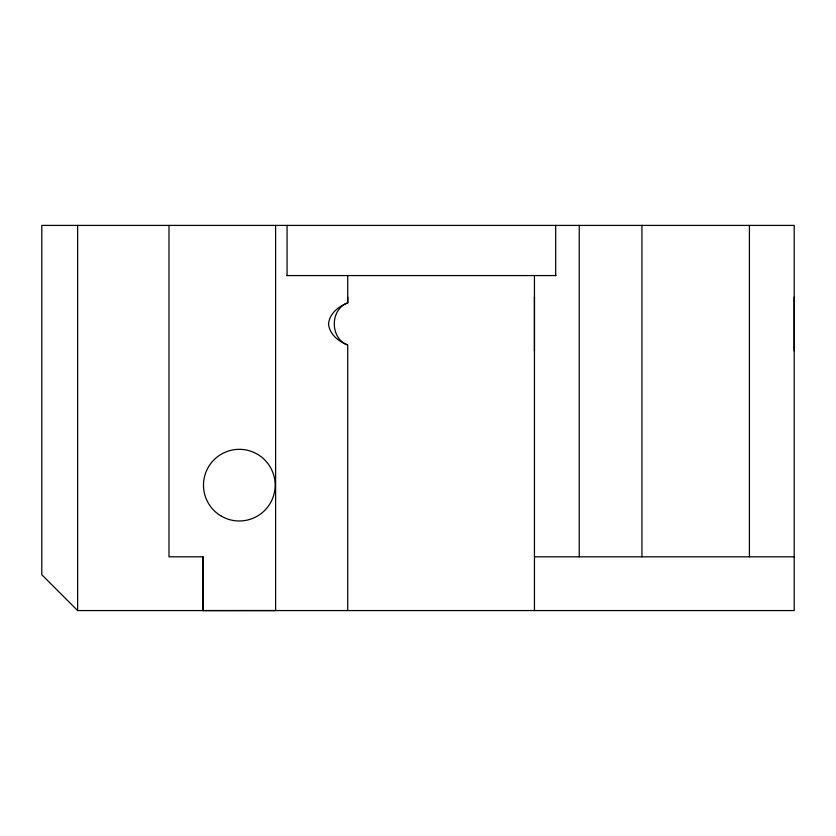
<?xml version="1.0" encoding="UTF-8"?>
<svg xmlns="http://www.w3.org/2000/svg" width="836" height="836" viewBox="0 0 836 836"><rect width="100%" height="100%" fill="white"/><g stroke="black" fill="none" stroke-linecap="round" stroke-linejoin="round"><path stroke-width="1.25" d="M77.633 610.562L41.8 574.729L41.8 225.406L794.2 225.406L794.2 610.562L77.633 610.562L77.633 225.406M275.608 225.406L275.608 610.562L202.96 610.593L203.033 556.818L168.997 556.818L168.997 225.406M202.96 610.593L203.033 556.818M347.724 610.562L347.724 344.934C338.57 341.516 329.415 334.327 328.538 323.94C329.415 313.542 338.57 306.363 347.724 302.945L347.724 297.062M534.444 350.806L534.444 297.062M794.2 350.806L794.2 297.062M346.71 303.154C330.147 310.595 330.147 337.274 346.71 344.725M286.549 275.566L555.919 275.566M534.444 556.818L794.2 556.818M749.411 225.406L749.411 556.818M641.933 225.406L641.933 556.818M579.233 225.406L579.233 556.818M555.679 225.406L555.679 275.566M534.444 275.566L534.444 610.562M347.724 275.566L347.724 302.945M287.072 225.406L287.072 275.566M221.404 516.188A35.833 35.833 0 0 0 275.149 485.162A35.833 35.833 0 0 0 221.404 454.126A35.833 35.833 0 0 0 221.404 516.188"/></g></svg>
